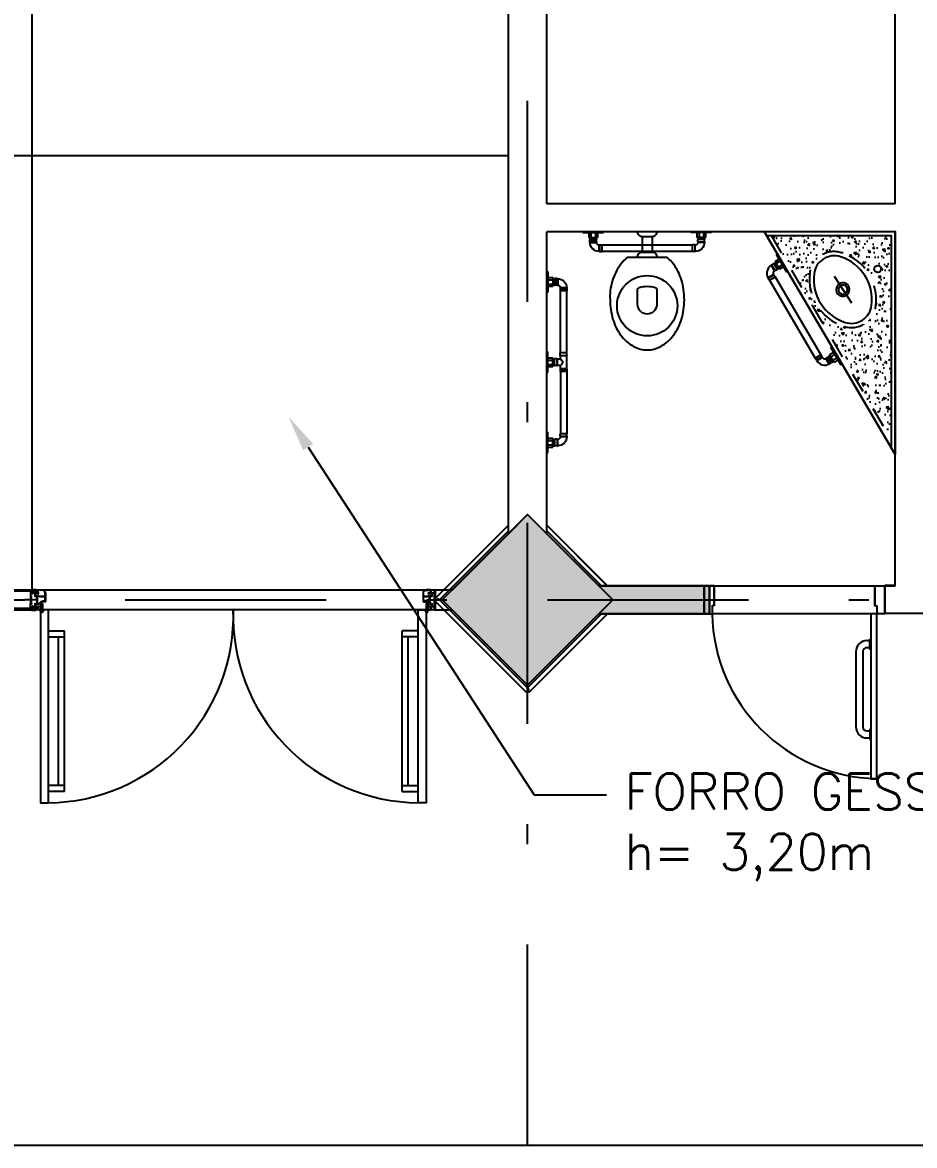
# Model space of a CAD drawing. Header units: millimetres. Extents: x 182 to 575, y -105 to 95.
# Drawn here: x 335.03 to 339.47, y 20.03 to 25.62 of the extents above; entities that cross this region are included whole.
import ezdxf
from ezdxf import colors
from ezdxf.entities.mleader import LeaderData, LeaderLine
from ezdxf.math import Vec2, Vec3

# ---------------------------------------------------------------- set-up
doc = ezdxf.new("R2010")
doc.units = ezdxf.units.MM
doc.header["$MEASUREMENT"] = 0
for name, pattern in [('DASHDOT', [1, 0.5, -0.25, 0, -0.25]), ('DASHED', [0.75, 0.5, -0.25]), ('XR_BL2_AND_MON-REV15$0$DASHDOT', [1, 0.5, -0.25, 0, -0.25])]:
    doc.linetypes.add(name, pattern=pattern)
for name, color, linetype in [('ALV_HT', 253, 'Continuous'), ('base', 253, 'Continuous'), ('COB_PROJ_EST', 1, 'Continuous'), ('construir', 10, 'Continuous'), ('CORRIMÃO', 41, 'Continuous'), ('EIXOS', 31, 'DASHDOT'), ('FORRO', 253, 'Continuous'), ('Mob', 252, 'Continuous'), ('PISO', 252, 'Continuous'), ('PVC', 2, 'Continuous'), ('SAN', 1, 'Continuous'), ('XR_BL2_AND_MON-REV15$0$EIXOS_PERFIL', 181, 'XR_BL2_AND_MON-REV15$0$DASHDOT'), ('XR_BL2_AND_MON-REV15$0$PERFIL_DIV', 41, 'Continuous')]:
    doc.layers.add(name, color=color, linetype=linetype)
doc.styles.get("Standard").update_dxf_attribs({"font": 'romans.shx'})

# ---------------------------------------------------------------- blocks, each defined once
blk = doc.blocks.new('XR_BL2_AND_MON-REV15$0$P50X50')
at = {"layer": 'base'}
blk.add_hatch(color=256, dxfattribs=at).paths.add_polyline_path([(0, -0.4243), (0.4243, 0), (0, 0.4243), (-0.4243, 0)])
at = {"layer": 'base', "linetype": 'ByBlock'}
blk.add_lwpolyline([(0, -0.4243), (0.4243, 0), (0, 0.4243), (-0.4243, 0)], close=True, dxfattribs=at)
blk = doc.blocks.new('XR_BL2_AND_MON-REV15$0$PILAR 60X60_45')
at = {"layer": 'base'}
blk.add_blockref('XR_BL2_AND_MON-REV15$0$P50X50', (0, 0), dxfattribs=at)
blk = doc.blocks.new('W_BARRA_VASO_3ART2')
at = {"layer": 'PVC', "color": 0}
for p, q in [((0, 0), (0, -0.006)), ((0.103, 0), (0.103, -0.006)), ((0.4, 0), (0.4, -0.006)), ((0.503, 0), (0.503, -0.006)), ((0.8, 0), (0.8, -0.006)), ((0.903, 0), (0.903, -0.006)), ((0, -0.006), (0.103, -0.006)), ((0.0296, -0.006), (0.0296, -0.03)), ((0.0296, -0.03), (0.0734, -0.03)), ((0.0349, -0.052), (0.0349, -0.04)), ((0.0349, -0.04), (0.068, -0.04)), ((0.068, -0.052), (0.0349, -0.052)), ((0.0349, -0.052), (0.0356, -0.0546)), ((0.0356, -0.03), (0.0356, -0.04)), ((0.0356, -0.0546), (0.0674, -0.0546)), ((0.0406, -0.006), (0.0406, -0.03)), ((0.0624, -0.006), (0.0624, -0.03)), ((0.0673, -0.03), (0.0673, -0.04)), ((0.068, -0.052), (0.0674, -0.0546)), ((0.068, -0.052), (0.068, -0.04)), ((0.0734, -0.006), (0.0734, -0.03)), ((0.503, -0.006), (0.4, -0.006)), ((0.4296, -0.006), (0.4296, -0.03)), ((0.4734, -0.03), (0.4296, -0.03)), ((0.4349, -0.051), (0.4349, -0.039)), ((0.4681, -0.039), (0.4349, -0.039)), ((0.4349, -0.051), (0.4356, -0.0535)), ((0.4349, -0.051), (0.4681, -0.051)), ((0.4356, -0.03), (0.4356, -0.039)), ((0.4674, -0.0535), (0.4356, -0.0535)), ((0.4356, -0.0681), (0.4356, -0.0535)), ((0.4406, -0.006), (0.4406, -0.03)), ((0.4624, -0.006), (0.4624, -0.03)), ((0.4674, -0.03), (0.4674, -0.039)), ((0.4681, -0.051), (0.4674, -0.0535)), ((0.4674, -0.0681), (0.4674, -0.0535)), ((0.4681, -0.051), (0.4681, -0.039)), ((0.4734, -0.006), (0.4734, -0.03)), ((0.903, -0.006), (0.8, -0.006)), ((0.8296, -0.006), (0.8296, -0.03)), ((0.8734, -0.03), (0.8296, -0.03)), ((0.8681, -0.04), (0.835, -0.04)), ((0.835, -0.052), (0.835, -0.04)), ((0.835, -0.052), (0.8681, -0.052)), ((0.835, -0.052), (0.8356, -0.0546)), ((0.8356, -0.03), (0.8356, -0.04)), ((0.8674, -0.0546), (0.8356, -0.0546)), ((0.8406, -0.006), (0.8406, -0.03)), ((0.8624, -0.006), (0.8624, -0.03)), ((0.8674, -0.03), (0.8674, -0.04)), ((0.8681, -0.052), (0.8674, -0.0546)), ((0.8681, -0.052), (0.8681, -0.04)), ((0.8734, -0.006), (0.8734, -0.03)), ((0.0835, -0.0675), (0.0809, -0.0681)), ((0.0809, -0.0999), (0.0809, -0.0681)), ((0.0835, -0.1006), (0.0809, -0.0999)), ((0.0835, -0.0675), (0.0835, -0.1006)), ((0.0835, -0.0675), (0.0955, -0.0675)), ((0.0835, -0.1006), (0.0955, -0.1006)), ((0.0955, -0.1006), (0.0955, -0.0675)), ((0.405, -0.0681), (0.0955, -0.0681)), ((0.405, -0.0999), (0.0955, -0.0999)), ((0.405, -0.1006), (0.405, -0.0674)), ((0.417, -0.0674), (0.405, -0.0674)), ((0.417, -0.1006), (0.405, -0.1006)), ((0.417, -0.0674), (0.417, -0.1006)), ((0.417, -0.0674), (0.4195, -0.0681)), ((0.4171, -0.1005), (0.4195, -0.0999)), ((0.4195, -0.0999), (0.4195, -0.0681)), ((0.4356, -0.0681), (0.4195, -0.0681)), ((0.4835, -0.0999), (0.4195, -0.0999)), ((0.4835, -0.0681), (0.4674, -0.0681)), ((0.486, -0.0674), (0.4835, -0.0681)), ((0.4835, -0.0999), (0.4835, -0.0681)), ((0.486, -0.1006), (0.4835, -0.0999)), ((0.486, -0.0674), (0.486, -0.1006)), ((0.486, -0.0674), (0.498, -0.0674)), ((0.486, -0.1006), (0.498, -0.1006)), ((0.498, -0.1006), (0.498, -0.0674)), ((0.498, -0.0681), (0.8075, -0.0681)), ((0.498, -0.0999), (0.8075, -0.0999)), ((0.8075, -0.1006), (0.8075, -0.0675)), ((0.8195, -0.0675), (0.8075, -0.0675)), ((0.8195, -0.1006), (0.8075, -0.1006)), ((0.8195, -0.0675), (0.8195, -0.1006)), ((0.8195, -0.0675), (0.8221, -0.0681)), ((0.8195, -0.1006), (0.8221, -0.0999)), ((0.8221, -0.0999), (0.8221, -0.0681))]:
    blk.add_line(p, q, dxfattribs=at)
for centre, radius, start, end in [((0.0809, -0.0546), 0.0453, 179.998, 270.002), ((0.0809, -0.0546), 0.0136, 179.5263, 270), ((0.8221, -0.0546), 0.0136, 270, 0.4737), ((0.8221, -0.0546), 0.0453, 269.998, 0.002), ((0.4515, -0.0615), 0.0172, 202.6199, 337.3801)]:
    blk.add_arc(centre, radius, start, end, dxfattribs=at)
blk = doc.blocks.new('BAC-PL2')
for p, q in [((0, 0), (0.005, 0)), ((0.025, 0.025), (0.105, 0.025)), ((0.025, -0.025), (0.105, -0.025))]:
    blk.add_line(p, q)
for points in [[(0.13, 0.0998), (0.13, -0.0998, 0.056984), (0.1632, -0.1308, 0.085116), (0.2494, -0.1743, 0.090221), (0.34, -0.185, 0.074494), (0.4387, -0.1702, 0.085116), (0.5168, -0.1308, 0.106255), (0.5723, -0.0677, 0.128271), (0.59, 0, 0.128271), (0.5723, 0.0677, 0.106255), (0.5168, 0.1308, 0.085116), (0.4387, 0.1702, 0.074494), (0.34, 0.185, 0.074494), (0.2413, 0.1702, 0.085116), (0.1632, 0.1308, 0.056984)], [(0.2955, 0.05, 0.326276), (0.2812, 0.0396, 0.155871), (0.2812, -0.0396, 0.326276), (0.2955, -0.05), (0.36, -0.05, 1), (0.36, 0.05)]]:
    blk.add_lwpolyline(points, format="xyb", close=True)
for points in [[(0, -0.05, 0.414214), (0.025, -0.025), (0.025, 0.025, 0.414483), (0, 0.05)], [(0.13, 0.05, 0.414483), (0.105, 0.025), (0.105, -0.025, 0.414214), (0.13, -0.05)]]:
    blk.add_lwpolyline(points, format="xyb")
blk.add_circle((0.37, 0), 0.15)
blk = doc.blocks.new('DEF')
at = {"layer": 'PVC', "color": 0}
for p, q in [((0, 0.6406), (0.006, 0.6406)), ((0.006, 0.6406), (0.006, 0.5376)), ((0.006, 0.611), (0.03, 0.611)), ((0.006, 0.6001), (0.03, 0.6001)), ((0.006, 0.5782), (0.03, 0.5782)), ((0.006, 0.5672), (0.03, 0.5672)), ((0.03, 0.611), (0.03, 0.5672)), ((0.03, 0.605), (0.04, 0.605)), ((0.03, 0.5732), (0.04, 0.5732)), ((0.04, 0.6057), (0.04, 0.5726)), ((0.052, 0.6057), (0.04, 0.6057)), ((0.052, 0.5726), (0.04, 0.5726)), ((0.052, 0.5726), (0.052, 0.6057)), ((0.052, 0.6057), (0.0546, 0.605)), ((0.052, 0.5726), (0.0546, 0.5733)), ((0.0546, 0.605), (0.0546, 0.5733)), ((0.0675, 0.5571), (0.0681, 0.5597)), ((0.0999, 0.5597), (0.0681, 0.5597)), ((0.1006, 0.5571), (0.0999, 0.5597)), ((0, 0.5376), (0.006, 0.5376)), ((0.0675, 0.5571), (0.1006, 0.5571)), ((0.0675, 0.5571), (0.0675, 0.5451)), ((0.1006, 0.5451), (0.0675, 0.5451)), ((0.0681, 0.0955), (0.0681, 0.5451)), ((0.0999, 0.0955), (0.0999, 0.5451)), ((0.1006, 0.5571), (0.1006, 0.5451)), ((0, 0.103), (0.006, 0.103)), ((0.006, 0), (0.006, 0.103)), ((0.006, 0.0734), (0.03, 0.0734)), ((0.006, 0.0624), (0.03, 0.0624)), ((0.03, 0.0296), (0.03, 0.0734)), ((0.03, 0.0673), (0.04, 0.0673)), ((0.052, 0.068), (0.04, 0.068)), ((0.04, 0.0349), (0.04, 0.068)), ((0.052, 0.068), (0.052, 0.0349)), ((0.052, 0.068), (0.0546, 0.0674)), ((0.0546, 0.0356), (0.0546, 0.0674)), ((0.1006, 0.0955), (0.0675, 0.0955)), ((0.0675, 0.0835), (0.0675, 0.0955)), ((0.0675, 0.0835), (0.1006, 0.0835)), ((0.0675, 0.0835), (0.0681, 0.0809)), ((0.0999, 0.0809), (0.0681, 0.0809)), ((0.1006, 0.0835), (0.0999, 0.0809)), ((0.1006, 0.0835), (0.1006, 0.0955)), ((0, 0), (0.006, 0)), ((0.006, 0.0406), (0.03, 0.0406)), ((0.006, 0.0296), (0.03, 0.0296)), ((0.03, 0.0356), (0.04, 0.0356)), ((0.052, 0.0349), (0.04, 0.0349)), ((0.052, 0.0349), (0.0546, 0.0356))]:
    blk.add_line(p, q, dxfattribs=at)
for centre, radius, start, end in [((0.0546, 0.5597), 0.0136, 0, 90.4737), ((0.0546, 0.5597), 0.0453, 359.998, 90.002), ((0.0546, 0.0809), 0.0136, 269.5263, 0), ((0.0546, 0.0809), 0.0453, 269.998, 0.002)]:
    blk.add_arc(centre, radius, start, end, dxfattribs=at)
blk = doc.blocks.new('XR_BL2_AND_MON-REV15$0$DI_LEIT12V3')
at = {"layer": 'XR_BL2_AND_MON-REV15$0$EIXOS_PERFIL'}
blk.add_line((-6.3, 0), (58.6, 0), dxfattribs=at)
at = {"layer": 'XR_BL2_AND_MON-REV15$0$PERFIL_DIV'}
for p, q in [((0, 35), (0, 44.5)), ((0, 35), (1.5, 35)), ((1.5, 38), (1.5, 44.5)), ((8.5, 38), (1.5, 38)), ((1.5, 36.5), (8.5, 36.5)), ((1.5, 35), (1.5, 36.5)), ((24, 51), (5.8, 51)), ((8.5, 49.5), (8.5, 40)), ((8.5, 40), (8.5, 40)), ((8.5, 40), (8.5, 38)), ((8.5, 36.5), (8.5, 35)), ((8.5, 35), (15, 35)), ((24.8, 42.2), (10, 42.2)), ((10, 36.5), (10, 41)), ((10, 41), (16.4, 41)), ((15, 36.5), (10, 36.5)), ((15, 35), (15, 36.5)), ((23, 41), (24.8, 41)), ((25, 49.5), (25, 50)), ((0, -35), (0, -44.5)), ((0, -35), (1.5, -35)), ((1.5, -35), (1.5, -36.5)), ((1.5, -36.5), (8.5, -36.5)), ((1.5, -38), (1.5, -44.5)), ((8.5, -38), (1.5, -38)), ((24, -51), (5.8, -51)), ((8.5, -35), (15, -35)), ((8.5, -36.5), (8.5, -35)), ((8.5, -40), (8.5, -38)), ((8.5, -40), (8.5, -40)), ((8.5, -49.5), (8.5, -40)), ((10, -36.5), (10, -41)), ((15, -36.5), (10, -36.5)), ((10, -41), (16.4, -41)), ((24.8, -42.2), (10, -42.2)), ((15, -35), (15, -36.5)), ((23, -41), (24.8, -41)), ((25, -49.5), (25, -50))]:
    blk.add_line(p, q, dxfattribs=at)
at = {"layer": 'XR_BL2_AND_MON-REV15$0$PERFIL_DIV', "linetype": 'Continuous'}
for p, q in [((5.9, 49.5), (8.5, 49.5)), ((10, 42.2), (10, 49.5)), ((10, 49.5), (25, 49.5)), ((25, 1.5), (25, 0)), ((25, 1.5), (26, 1.5)), ((25, 0), (27.5, 0)), ((25, 0), (27.5, 0)), ((25, 0), (27.5, 0)), ((25, -1.5), (25, 0)), ((25, 0), (27.5, 0)), ((25.4, 18.4), (25.4, 19.7)), ((25.4, 14), (25.4, 15.4)), ((26, 1.5), (26, 8.8)), ((26.6, 11.2), (27.6, 12.7)), ((26.8, 36.5), (26.8, 35)), ((26.8, 36.5), (29.4, 36.5)), ((26.8, 35), (29.3, 35)), ((26.9, 19), (26.9, 18.7)), ((26.9, 15.1), (26.9, 14.8)), ((27.5, 8.9), (27.5, 0)), ((27.5, -8.9), (27.5, 0)), ((27.7, 19), (27.7, 18.7)), ((27.7, 15.1), (27.7, 14.8)), ((28.2, 11.4), (29.8, 14.1)), ((29.1, 17.3), (29.4, 17.3)), ((29.1, 16.5), (29.4, 16.5)), ((29.4, 36.5), (29.3, 36.8)), ((29.3, 35), (29.3, 20.3)), ((30.5, 37), (30.5, 16.7)), ((5.9, -49.5), (8.5, -49.5)), ((10, -42.2), (10, -49.5)), ((10, -49.5), (25, -49.5)), ((25, -1.5), (26, -1.5)), ((25.4, -14), (25.4, -15.4)), ((25.4, -18.4), (25.4, -19.7)), ((26, -1.5), (26, -8.8)), ((26.6, -11.2), (27.6, -12.7)), ((26.8, -35), (29.3, -35)), ((26.8, -36.5), (26.8, -35)), ((26.8, -36.5), (29.4, -36.5)), ((26.9, -15.1), (26.9, -14.8)), ((26.9, -19), (26.9, -18.7)), ((27.7, -15.1), (27.7, -14.8)), ((27.7, -19), (27.7, -18.7)), ((28.2, -11.4), (29.8, -14.1)), ((29.1, -16.5), (29.4, -16.5)), ((29.1, -17.3), (29.4, -17.3)), ((29.3, -35), (29.3, -20.3)), ((29.4, -36.5), (29.3, -36.8)), ((30.5, -37), (30.5, -16.7))]:
    blk.add_line(p, q, dxfattribs=at)
at = {"layer": 'XR_BL2_AND_MON-REV15$0$PERFIL_DIV'}
for centre, radius, start, end in [((6, 44.9), 6.07, 90.5943, 185.4313), ((6, 44.9), 4.57, 90.5943, 185.4313), ((24, 50), 1, 0, 90), ((6, -44.9), 6.07, 174.5687, 269.4057), ((6, -44.9), 4.57, 174.5687, 269.4057), ((24, -50), 1, 270, 0)]:
    blk.add_arc(centre, radius, start, end, dxfattribs=at)
at = {"layer": 'XR_BL2_AND_MON-REV15$0$PERFIL_DIV', "linetype": 'Continuous'}
for centre, radius, start, end in [((19.7, 47.4), 7.23, 242.7929, 297.2071), ((24, 35.6), 6.6, 11.8368, 83.416), ((24.3, 36), 5.05, 9.9202, 84.746), ((25.7, 19.7), 0.3, 118.0213, 180), ((25.7, 18.4), 0.3, 180, 315.2481), ((25.7, 15.4), 0.3, 44.7519, 180), ((25.7, 14), 0.3, 180, 241.9787), ((27.3, 16.9), 3.55, 62.9643, 118.0213), ((27.3, 16.9), 3.55, 241.9787, 269.2788), ((27.3, 16.9), 1.85, 102.4869, 135.2481), ((27.3, 16.9), 1.85, 224.7519, 257.5131), ((30.6, 8.8), 4.68, 148.731, 180), ((27.3, 16.9), 2.15, 79.2778, 100.7222), ((27.3, 16.9), 2.15, 259.2778, 280.7222), ((27.2, 12.9), 0.4, 328.731, 89.2788), ((32.5, 8.9), 5, 148.731, 180), ((27.3, 16.9), 1.85, 12.4869, 77.5131), ((27.3, 16.9), 1.85, 282.4869, 347.5131), ((29, 20.3), 0.3, 242.9643, 0), ((27.3, 16.9), 2.15, 349.2778, 10.7222), ((25.5, 16.7), 5, 328.731, 0), ((19.7, -47.4), 7.23, 62.7929, 117.2071), ((24.3, -36), 5.05, 275.254, 350.0798), ((24, -35.6), 6.6, 276.584, 348.1632), ((25.7, -14), 0.3, 118.0213, 180), ((25.7, -15.4), 0.3, 180, 315.2481), ((25.7, -18.4), 0.3, 44.7519, 180), ((25.7, -19.7), 0.3, 180, 241.9787), ((27.3, -16.9), 3.55, 90.7212, 118.0213), ((27.3, -16.9), 3.55, 241.9787, 297.0357), ((27.3, -16.9), 1.85, 102.4869, 135.2481), ((27.3, -16.9), 1.85, 224.7519, 257.5131), ((30.6, -8.8), 4.68, 180, 211.269), ((27.3, -16.9), 2.15, 79.2778, 100.7222), ((27.3, -16.9), 2.15, 259.2778, 280.7222), ((27.2, -12.9), 0.4, 270.7212, 31.269), ((32.5, -8.9), 5, 180, 211.269), ((27.3, -16.9), 1.85, 12.4869, 77.5131), ((27.3, -16.9), 1.85, 282.4869, 347.5131), ((29, -20.3), 0.3, 0, 117.0357), ((27.3, -16.9), 2.15, 349.2778, 10.7222), ((25.5, -16.7), 5, 0, 31.269)]:
    blk.add_arc(centre, radius, start, end, dxfattribs=at)
blk = doc.blocks.new('XR_BL2_AND_MON-REV15$0$P2000501')
for points in [[(0.2315, -0.362, 0.149389), (0.24, -0.3341), (0.24, -0.1416, 0.03724), (0.2389, -0.1267), (0.2207, -0.0055, 0.342214), (0.1543, 0.058, 0.051556), (-0.1543, 0.058, 0.342214), (-0.2207, -0.0055), (-0.2389, -0.1267, 0.03724), (-0.24, -0.1416), (-0.24, -0.3341, 0.149389), (-0.2315, -0.362)], [(0.24, -0.397, -0.36261), (0.1784, -0.4708, -0.08991), (-0.1784, -0.4708, -0.36261), (-0.24, -0.397)], [(0.24, -0.453, -0.36261), (0.1784, -0.5268, -0.08991), (-0.1784, -0.5268, -0.36261), (-0.24, -0.453)]]:
    blk.add_lwpolyline(points, format="xyb")
for points in [[(-0.2541, -0.1536, -0.164851), (-0.25, -0.1658), (-0.25, -0.3099, -0.164851), (-0.2541, -0.322, 0.162089), (-0.2725, -0.3753, -1), (-0.2975, -0.3753, 0.162089), (-0.3159, -0.322, -0.164851), (-0.32, -0.3099), (-0.32, -0.1658, -0.164851), (-0.3159, -0.1536, 0.162089), (-0.2975, -0.1003, -1), (-0.2725, -0.1003, 0.162089)], [(0.25, -0.1658), (0.25, -0.3099, 0.164851), (0.2541, -0.322, -0.162089), (0.2725, -0.3753, 1), (0.2975, -0.3753, -0.162089), (0.3159, -0.322, 0.164851), (0.32, -0.3099), (0.32, -0.1658, 0.164851), (0.3159, -0.1536, -0.162089), (0.2975, -0.1003, 1), (0.2725, -0.1003, -0.162089), (0.2541, -0.1536, 0.164851)], [(-0.1784, -0.3681, 0.08991), (0.1784, -0.3681, 0.086278), (0.2025, -0.3592, -0.57735), (0.24, -0.3809), (0.24, -0.468, -0.36261), (0.1784, -0.5418, -0.08991), (-0.1784, -0.5418, -0.36261), (-0.24, -0.468), (-0.24, -0.3809, -0.57735), (-0.2025, -0.3592, 0.086278)]]:
    blk.add_lwpolyline(points, format="xyb", close=True)

msp = doc.modelspace()

# ---------------------------------------------------------------- hatches: boundary and pattern name
at = {"layer": 'base'}
for points in [[(337.8951, 22.8166), (337.9651, 22.7466), (337.8951, 22.6766), (338.4189, 22.6766), (338.4189, 22.8166)], [(338.4462, 22.8166), (338.4462, 22.6766), (337.8951, 22.6766), (337.9651, 22.7466), (337.8951, 22.8166)]]:
    msp.add_hatch(color=256, dxfattribs=at).paths.add_polyline_path(points)
at = {"layer": 'CORRIMÃO', "linetype": 'ByBlock'}
h = msp.add_hatch(dxfattribs=at)
h.set_pattern_fill('AR-CONC', color=0, scale=0.0125, angle=90, style=0)
h.set_pattern_definition([(140, (373.54582, 10.513), (0.00784402, 0.08965752), [0.009375, -0.103125]), (85, (373.54582, 10.513), (-0.09402402, -0.01734392), [0.0075, -0.0825]), (190.4514, (373.54647, 10.52047), (-0.08617994, 0.07231367), [0.00796752, -0.08764276]), (136.1842, (373.52082, 10.513), (0.02068988, 0.13340513), [0.0140625, -0.1546875]), (186.6356, (373.52254, 10.52412), (-0.12176473, 0.11683284), [0.0119513, -0.13146412]), (81.1842, (373.52082, 10.513), (-0.1217648, 0.11683274), [0.01125, -0.12375]), (111, (373.52707, 10.5255), (0.05032736, 0.07461338), [0.009375, -0.103125]), (56, (373.52707, 10.5255), (-0.09064376, 0.03041442), [0.0075, -0.0825]), (161.4514, (373.53126, 10.53172), (-0.04031631, 0.10502783), [0.00796752, -0.08764276]), (127.5, (373.54582, 10.513), (-0.041611732, 0.001519982), [0, -0.0815, 0, -0.08375, 0, -0.0828125]), (97.5, (373.54582, 10.513), (-0.049301464, 0.03288369), [0, -0.04775, 0, -0.079625, 0, -0.0315625]), (57.5, (373.54582, 10.485126), (0.00281936, 0.066727805), [0, -0.03125, 0, -0.0975, 0, -0.129375]), (47.5, (373.54582, 10.472626), (-0.01251312, 0.07289827), [0, -0.040625, 0, -0.06475, 0, -0.091875])])
h.paths.add_polyline_path([(338.7523, 24.5609), (339.0612, 24.0345, -0.069439), (339.1662, 23.8557), (339.3489, 23.5444), (339.3489, 24.5609)])
h.paths.add_polyline_path([(339.2735, 24.2101, 0.359179), (339.1046, 24.4744, 0.472393), (338.9447, 24.3722, 0.358975), (339.1137, 24.108, 0.471699)], flags=16)
h.paths.add_polyline_path([(339.2525, 24.2126, 0.000015), (339.2525, 24.2126, -0.471257), (339.1203, 24.1281, -0.359176), (338.9657, 24.3696, 0.358974), (339.1202, 24.1281, 0.471701)], flags=0)
h.paths.add_polyline_path([(339.1427, 24.2927, -1.732057), (339.091, 24.3195, -0.577348)], flags=0)
h.paths.add_polyline_path([(339.1282, 24.3034, -1), (339.09, 24.279, -1)], flags=0)
h.paths.add_polyline_path([(339.2828, 24.4107, -1), (339.2828, 24.3757, -1)], flags=16)

# ---------------------------------------------------------------- linework, layer by layer
at = {"layer": 'ALV_HT', "color": 0, "ltscale": 0.5}
msp.add_line((338.7174, 24.5809, 195.166), (339.3689, 23.4709, 195.166), dxfattribs=at)
at = {"layer": 'base'}
for p, q in [((337.4458, 23.0759, 195.166), (337.4458, 27.3566, 195.166)), ((337.4458, 23.0759, 195.166), (337.4458, 27.3566, 195.166)), ((337.6358, 24.7184, 195.166), (337.6358, 27.2166, 195.166)), ((337.6358, 24.7184, 195.166), (337.6358, 27.2166, 195.166)), ((339.3689, 24.7209, 195.166), (339.3689, 27.2191, 195.166)), ((339.3689, 24.7184, 195.166), (339.3689, 27.2166, 195.166)), ((339.3689, 24.7184, 195.166), (339.3689, 27.2166, 195.166)), ((337.4458, 24.959, 195.166), (337.4458, 25.109, 195.166)), ((339.3689, 24.7184, 195.166), (337.6358, 24.7184, 195.166)), ((339.3689, 24.7184, 195.166), (337.6358, 24.7184, 195.166)), ((337.6358, 23.0759, 195.166), (337.6358, 24.5784, 195.166)), ((339.3689, 24.5784, 195.166), (337.6358, 24.5784, 195.166)), ((337.6358, 23.0759, 195.166), (337.6358, 24.5784, 195.166)), ((339.3689, 24.5784, 195.166), (337.6358, 24.5784, 195.166)), ((339.3689, 22.8191, 195.166), (339.3689, 24.5809, 195.166)), ((339.3689, 22.8166, 195.166), (339.3689, 24.5784, 195.166)), ((339.3689, 22.8166, 195.166), (339.3689, 24.5784, 195.166)), ((337.5408, 23.1709, 195.166), (337.4408, 23.0709, 195.166)), ((337.6408, 23.0709, 195.166), (337.5408, 23.1709, 195.166)), ((337.4458, 23.09, -19.9735), (337.1024, 22.7466, -19.9735)), ((337.9092, 22.8166, -19.9735), (337.6358, 23.09, -19.9735)), ((337.6408, 23.085), (337.9042, 22.8216)), ((337.8951, 22.8166, 195.166), (337.9651, 22.7466, 195.166)), ((338.4189, 22.8166, 195.166), (337.8951, 22.8166, 195.166)), ((338.4462, 22.8166, 195.166), (337.8951, 22.8166, 195.166)), ((338.4189, 22.6766, 195.166), (338.4189, 22.8166, 195.166)), ((338.4462, 22.6766, 195.166), (338.4462, 22.8166, 195.166)), ((338.4689, 22.8166), (338.4689, 22.7166)), ((339.2689, 22.8166), (339.2689, 22.7166)), ((339.3189, 22.6791, 195.166), (339.3189, 22.8191, 195.166)), ((339.3189, 22.8191, 195.166), (339.3689, 22.8191, 195.166)), ((339.3189, 22.6766, 195.166), (339.3189, 22.8166, 195.166)), ((339.3189, 22.8166, 195.166), (339.3689, 22.8166, 195.166)), ((339.3189, 22.6766, 195.166), (339.3189, 22.8166, 195.166)), ((339.3189, 22.8166, 195.166), (339.3689, 22.8166, 195.166)), ((339.3189, 22.6766, 195.166), (339.3189, 22.8166, 195.166)), ((337.0953, 22.7537, -19.9735), (337.5479, 22.3011, -19.9735)), ((337.0812, 22.7395, -19.9735), (337.5337, 22.287, -19.9735)), ((337.9651, 22.7466, 195.166), (337.8951, 22.6766, 195.166)), ((337.5408, 22.3082, -19.9735), (337.9092, 22.6766, -19.9735)), ((337.5479, 22.287, -19.9735), (337.9375, 22.6766, -19.9735)), ((337.8951, 22.6766, 195.166), (338.4189, 22.6766, 195.166)), ((337.8951, 22.6766, 195.166), (338.4462, 22.6766, 195.166)), ((340.995, 22.6791, 195.166), (339.3189, 22.6791, 195.166)), ((339.2289, 22.5441), (339.2439, 22.5441)), ((339.1739, 22.4891), (339.1739, 22.1141)), ((339.2089, 22.4891), (339.2089, 22.1141)), ((339.2289, 22.5091), (339.2439, 22.5091)), ((337.5408, 22.2941, -19.9735), (337.5337, 22.287, -19.9735)), ((337.5408, 22.2941, -19.9735), (337.5479, 22.3011, -19.9735)), ((337.5408, 22.2941, -19.9735), (337.5479, 22.287, -19.9735)), ((339.2289, 22.0941), (339.2439, 22.0941)), ((339.2289, 22.0591), (339.2439, 22.0591))]:
    msp.add_line(p, q, dxfattribs=at)
at = {"layer": 'base', "linetype": 'DASHED', "ltscale": 0.05}
msp.add_line((338.7523, 24.5609, 195.166), (339.3489, 23.5444, 195.166), dxfattribs=at)
at = {"layer": 'base'}
for points in [[(348.455, 20.0304), (301.9392, 20.0304), (301.9392, 36.8133), (348.455, 36.8133)], [(339.2789, 22.6766), (339.2489, 22.6766), (339.2489, 21.8566), (339.2789, 21.8566)], [(339.2439, 22.5516), (339.2489, 22.5516), (339.2489, 22.5016), (339.2439, 22.5016)], [(339.2439, 22.0516), (339.2489, 22.0516), (339.2489, 22.1016), (339.2439, 22.1016)]]:
    msp.add_lwpolyline(points, close=True, dxfattribs=at)
for points, elevation in [([(338.7174, 24.5809), (339.3689, 24.5809), (339.3689, 23.4709), (338.7174, 24.5809)], 195.166), ([(337.6408, 23.0709), (337.5408, 23.1709), (337.4408, 23.0709)], 195.166), ([(337.4458, 23.1183), (337.0812, 22.7537)], -19.9735), ([(337.9375, 22.8166), (337.6358, 23.1183)], -19.9735), ([(337.8951, 22.6766), (337.9651, 22.7466), (337.8951, 22.8166)], 195.166), ([(338.4666, 22.8166), (339.2962, 22.8166)], 195.166), ([(339.2962, 22.6766), (338.4862, 22.6766)], 195.166)]:
    msp.add_lwpolyline(points, dxfattribs=dict(at, elevation=elevation))
for points, elevation in [([(338.7291, 24.5609), (339.3489, 24.5609), (339.3489, 23.5049)], 195.166), ([(337.8951, 22.8166), (337.9651, 22.7466), (337.8951, 22.6766), (338.4189, 22.6766), (338.4189, 22.8166)], 195.166), ([(338.4462, 22.8166), (338.4462, 22.6766), (337.8951, 22.6766), (337.9651, 22.7466), (337.8951, 22.8166)], 195.166), ([(333.4307, 22.7899), (333.4307, 22.7959), (335.0875, 22.7959), (335.0875, 22.7899)], -2360.3554), ([(333.4307, 22.7029), (333.4307, 22.6969), (335.0875, 22.6969), (335.0875, 22.7029)], -2360.3554)]:
    msp.add_lwpolyline(points, close=True, dxfattribs=dict(at, elevation=elevation))
at = {"layer": 'base', "linetype": 'DASHED', "ltscale": 0.05, "elevation": -736.1673}
for points in [[(339.1046, 24.4744, 0.472393), (338.9447, 24.3722)], [(339.2735, 24.2101, 0.359179), (339.1046, 24.4744)], [(338.9447, 24.3722, 0.358975), (339.1137, 24.108)], [(339.1137, 24.108, 0.471699), (339.2735, 24.2101)]]:
    msp.add_lwpolyline(points, format="xyb", dxfattribs=at)
at = {"layer": 'base', "elevation": -736.1673}
for points in [[(339.0981, 24.4543, 0.472527), (338.9657, 24.3696)], [(339.2525, 24.2126, 0.359169), (339.0981, 24.4543)], [(338.9657, 24.3696, 0.358974), (339.1202, 24.1281)], [(339.1282, 24.3034, 1), (339.09, 24.279)], [(339.09, 24.279, 1), (339.1282, 24.3034)], [(339.1202, 24.1281, 0.471701), (339.2525, 24.2126)]]:
    msp.add_lwpolyline(points, format="xyb", dxfattribs=at)
msp.add_lwpolyline([(339.091, 24.3195, 1.732057), (339.1427, 24.2927, 0.577348)], format="xyb", close=True, dxfattribs=at)
at = {"layer": 'base'}
for points in [[(337.6408, 23.1133), (337.9325, 22.8216)], [(338.4689, 22.7166), (338.4689, 22.8166), (338.4189, 22.8166), (338.4189, 22.6766), (338.4589, 22.6766)], [(338.4393, 22.8166), (339.2689, 22.8166)], [(339.2689, 22.7166), (339.2689, 22.8166), (339.3189, 22.8166), (339.3189, 22.6766), (339.2789, 22.6766)], [(337.0766, 22.7966), (337.1666, 22.7966)], [(337.0808, 22.7966), (337.1666, 22.7966)], [(338.4689, 22.7166), (338.4589, 22.7166), (338.4589, 22.6766)], [(339.2689, 22.7166), (339.2789, 22.7166), (339.2789, 22.6766)], [(337.0766, 22.6966), (337.1666, 22.6966)], [(337.0808, 22.6966), (337.1666, 22.6966)], [(339.2689, 22.6766), (338.4589, 22.6766)]]:
    msp.add_lwpolyline(points, dxfattribs=at)
for centre, radius, start, end in [((339.2948, 22.6926), 0.8361, 181.0931, 268.9069), ((339.2289, 22.4891), 0.055, 90, 180), ((339.2289, 22.4891), 0.02, 90, 180), ((339.2289, 22.1141), 0.055, 180, 270), ((339.2289, 22.1141), 0.02, 180, 270)]:
    msp.add_arc(centre, radius, start, end, dxfattribs=at)
at = {"layer": 'COB_PROJ_EST', "linetype": 'ByBlock'}
for p, q in [((335.0766, 22.7966), (337.0766, 22.7966)), ((337.0766, 22.6966), (335.0766, 22.6966))]:
    msp.add_line(p, q, dxfattribs=at)
at = {"layer": 'COB_PROJ_EST'}
for p, q in [((337.0953, 22.7537, -19.9735), (337.0812, 22.7395, -19.9735)), ((337.0883, 22.7466, -19.9735), (337.0812, 22.7537, -19.9735)), ((335.1566, 22.5933, 195.166), (335.2366, 22.5933, 195.166)), ((335.2366, 21.7933, 195.166), (335.2366, 22.5933, 195.166)), ((336.9166, 21.7933, 195.166), (336.9166, 22.5933, 195.166)), ((336.9966, 22.5933, 195.166), (336.9166, 22.5933, 195.166)), ((335.1566, 22.5633, 195.166), (335.2366, 22.5633, 195.166)), ((335.2066, 21.8233, 195.166), (335.2066, 22.5633, 195.166)), ((336.9966, 22.5633, 195.166), (336.9166, 22.5633, 195.166)), ((336.9466, 21.8233, 195.166), (336.9466, 22.5633, 195.166)), ((335.2366, 21.8233, 195.166), (335.1566, 21.8233, 195.166)), ((336.9166, 21.8233, 195.166), (336.9966, 21.8233, 195.166)), ((335.2366, 21.7933, 195.166), (335.1566, 21.7933, 195.166)), ((336.9166, 21.7933, 195.166), (336.9966, 21.7933, 195.166))]:
    msp.add_line(p, q, dxfattribs=at)
at = {"layer": 'COB_PROJ_EST', "linetype": 'Continuous', "elevation": 195.166}
for points in [[(335.105, 22.7289), (335.106, 22.7289, -0.414214), (335.1065, 22.7284), (335.1065, 22.7247), (335.1, 22.7247), (335.1, 22.7274), (335.0923, 22.7274), (335.0923, 22.7129), (335.105, 22.7129), (335.105, 22.7164), (335.1055, 22.7164, -0.414214), (335.1065, 22.7154), (335.1065, 22.7114), (335.0765, 22.7114), (335.0765, 22.7154, -0.414214), (335.0775, 22.7164), (335.078, 22.7164), (335.078, 22.7129), (335.0908, 22.7129), (335.0908, 22.7289), (335.1, 22.7289), (335.1, 22.7639), (335.0908, 22.7639), (335.0909, 22.7799), (335.0781, 22.7799), (335.0781, 22.7764), (335.0776, 22.7764, -0.414214), (335.0766, 22.7774), (335.0766, 22.7814), (335.1066, 22.7814), (335.1066, 22.7774, -0.414214), (335.1056, 22.7764), (335.1051, 22.7764), (335.1051, 22.7799), (335.0924, 22.7799), (335.0923, 22.7654), (335.1, 22.7654), (335.1, 22.7682), (335.1065, 22.7682), (335.1065, 22.7644, -0.414214), (335.106, 22.7639), (335.105, 22.7639), (335.105, 22.7667), (335.1015, 22.7667), (335.1015, 22.7262), (335.105, 22.7262)], [(337.0496, 22.7641), (337.0486, 22.7641, -0.414214), (337.0481, 22.7646), (337.0481, 22.7684), (337.0546, 22.7684), (337.0546, 22.7656), (337.0623, 22.7656), (337.0623, 22.7801), (337.0496, 22.7801), (337.0496, 22.7766), (337.0491, 22.7766, -0.414214), (337.0481, 22.7776), (337.0481, 22.7816), (337.0781, 22.7816), (337.0781, 22.7776, -0.414214), (337.0771, 22.7766), (337.0766, 22.7766), (337.0766, 22.7801), (337.0638, 22.7801), (337.0638, 22.7641), (337.0546, 22.7641), (337.0546, 22.7291), (337.0638, 22.7291), (337.0638, 22.7131), (337.0766, 22.7131), (337.0766, 22.7166), (337.0771, 22.7166, -0.414214), (337.0781, 22.7156), (337.0781, 22.7116), (337.0481, 22.7116), (337.0481, 22.7156, -0.414214), (337.0491, 22.7166), (337.0496, 22.7166), (337.0496, 22.7131), (337.0623, 22.7131), (337.0623, 22.7276), (337.0546, 22.7276), (337.0546, 22.7249), (337.0481, 22.7249), (337.0481, 22.7286, -0.414214), (337.0486, 22.7291), (337.0496, 22.7291), (337.0496, 22.7264), (337.0531, 22.7264), (337.0531, 22.7669), (337.0496, 22.7669)]]:
    msp.add_lwpolyline(points, format="xyb", close=True, dxfattribs=at)
at = {"layer": 'COB_PROJ_EST', "linetype": 'Continuous', "elevation": 195.166, "flags": 128}
for points in [[(335.1223, 22.6984, -0.414214), (335.1203, 22.6964), (335.1075, 22.6964, -0.414214), (335.1025, 22.7014), (335.1025, 22.7114), (335.1063, 22.7114), (335.1063, 22.7102), (335.104, 22.7102), (335.104, 22.7014, 0.414214), (335.1075, 22.6979), (335.1203, 22.6979, 0.414214), (335.1208, 22.6984), (335.1208, 22.7044), (335.1171, 22.7044), (335.1171, 22.7297), (335.116, 22.7297, -0.75), (335.114, 22.7297), (335.113, 22.7297), (335.113, 22.7309), (335.1208, 22.7309), (335.1208, 22.7389), (335.1273, 22.7389), (335.126, 22.7409), (335.1366, 22.7409), (335.1353, 22.7389), (335.1403, 22.7389, 0.414214), (335.1408, 22.7394), (335.1408, 22.7627), (335.113, 22.7627), (335.113, 22.7639), (335.114, 22.7639, -0.75), (335.116, 22.7639), (335.1403, 22.7639, 2.414214), (335.1408, 22.7644), (335.1408, 22.7799, 0.414214), (335.1258, 22.7949), (335.1073, 22.7949, 0.426212), (335.104, 22.7914), (335.104, 22.7831, 0.414214), (335.1045, 22.7826), (335.1063, 22.7826), (335.1063, 22.7814), (335.1025, 22.7814), (335.1025, 22.7914, -0.422579), (335.1073, 22.7964), (335.1258, 22.7964, -0.414214), (335.1423, 22.7799), (335.1423, 22.7394, -0.414214), (335.1403, 22.7374), (335.1328, 22.7374), (335.1343, 22.7397), (335.1283, 22.7397), (335.1298, 22.7374), (335.1223, 22.7374), (335.1223, 22.7257), (335.1208, 22.7257), (335.1208, 22.7297), (335.1183, 22.7297), (335.1183, 22.7056), (335.1208, 22.7056), (335.1208, 22.7097), (335.1223, 22.7097), (335.1223, 22.6984)], [(337.0408, 22.6986, 0.414214), (337.0428, 22.6966), (337.0556, 22.6966, 0.414214), (337.0606, 22.7016), (337.0606, 22.7116), (337.0568, 22.7116), (337.0568, 22.7104), (337.0591, 22.7104), (337.0591, 22.7016, -0.414214), (337.0556, 22.6981), (337.0428, 22.6981, -0.414214), (337.0423, 22.6986), (337.0423, 22.7046), (337.046, 22.7046), (337.046, 22.7299), (337.0471, 22.7299, 0.75), (337.0491, 22.7299), (337.0501, 22.7299), (337.0501, 22.7311), (337.0423, 22.7311), (337.0423, 22.7391), (337.0358, 22.7391), (337.0371, 22.7411), (337.0264, 22.7411), (337.0277, 22.7391), (337.0228, 22.7391, -0.414214), (337.0223, 22.7396), (337.0222, 22.7629), (337.05, 22.7629), (337.05, 22.7641), (337.049, 22.7641, 0.75), (337.047, 22.7641), (337.0227, 22.7641, -2.414214), (337.0222, 22.7646), (337.0222, 22.7801, -0.414214), (337.0372, 22.7951), (337.0557, 22.7951, -0.426212), (337.059, 22.7916), (337.059, 22.7833, -0.414214), (337.0585, 22.7828), (337.0567, 22.7828), (337.0567, 22.7816), (337.0605, 22.7816), (337.0605, 22.7916, 0.422579), (337.0557, 22.7966), (337.0372, 22.7966, 0.414214), (337.0207, 22.7801), (337.0208, 22.7396, 0.414214), (337.0228, 22.7376), (337.0303, 22.7376), (337.0288, 22.7399), (337.0348, 22.7399), (337.0333, 22.7376), (337.0408, 22.7376), (337.0408, 22.7259), (337.0423, 22.7259), (337.0423, 22.7299), (337.0448, 22.7299), (337.0448, 22.7058), (337.0423, 22.7058), (337.0423, 22.7099), (337.0408, 22.7099), (337.0408, 22.6986)], [(335.1265, 22.6956, -4.632625), (335.1215, 22.6957, 0.294496), (335.1227, 22.6975), (335.1228, 22.7102), (335.1228, 22.7102), (335.1208, 22.7102), (335.1208, 22.7077, -1), (335.1188, 22.7078), (335.1189, 22.7123), (335.1194, 22.7127), (335.1194, 22.7172), (335.1199, 22.7177), (335.1194, 22.7182), (335.1195, 22.7227), (335.119, 22.7233), (335.119, 22.7278, -1), (335.121, 22.7277), (335.121, 22.7252), (335.124, 22.7252), (335.1239, 22.7134), (335.1255, 22.7118), (335.1253, 22.6975, 0.294496), (335.1265, 22.6956)], [(335.1215, 22.6957, 0.294496), (335.1227, 22.6975), (335.1228, 22.7098), (335.1244, 22.7114), (335.1246, 22.7269), (335.1272, 22.7269), (335.1269, 22.6968), (335.1284, 22.6968), (335.1284, 22.6942, -3.099483), (335.1215, 22.6957)], [(337.0366, 22.6958, 4.632625), (337.0416, 22.6959, -0.294496), (337.0404, 22.6977), (337.0402, 22.7104), (337.0402, 22.7104), (337.0422, 22.7104), (337.0423, 22.7079, 1), (337.0443, 22.708), (337.0442, 22.7125), (337.0437, 22.7129), (337.0437, 22.7174), (337.0431, 22.7179), (337.0436, 22.7184), (337.0436, 22.7229), (337.0441, 22.7235), (337.044, 22.728, 1), (337.042, 22.7279), (337.0421, 22.7254), (337.0391, 22.7254), (337.0392, 22.7136), (337.0376, 22.712), (337.0378, 22.6977, -0.294496), (337.0366, 22.6958)], [(337.0416, 22.6959, -0.294496), (337.0404, 22.6977), (337.0402, 22.71), (337.0386, 22.7116), (337.0385, 22.7271), (337.0359, 22.7271), (337.0362, 22.697), (337.0347, 22.697), (337.0347, 22.6944, 3.099483), (337.0416, 22.6959)]]:
    msp.add_lwpolyline(points, format="xyb", dxfattribs=at)
at = {"layer": 'COB_PROJ_EST', "elevation": 195.166}
msp.add_lwpolyline([(337.0766, 22.7966), (337.0766, 22.6966)], dxfattribs=at)
at = {"layer": 'COB_PROJ_EST'}
msp.add_lwpolyline([(337.0808, 22.7966), (337.0808, 22.6966)], dxfattribs=at)
at = {"layer": 'COB_PROJ_EST', "elevation": 195.166}
for points in [[(335.1566, 22.6966), (335.1166, 22.6966), (335.1166, 21.7366), (335.1566, 21.7366)], [(336.9966, 22.6966), (337.0366, 22.6966), (337.0366, 21.7366), (336.9966, 21.7366)]]:
    msp.add_lwpolyline(points, close=True, dxfattribs=at)
at = {"layer": 'COB_PROJ_EST', "linetype": 'Continuous'}
for centre in [(335.1239, 22.6902, 195.166), (337.0391, 22.6904, 195.166)]:
    msp.add_circle(centre, 0.00325, dxfattribs=at)
at = {"layer": 'COB_PROJ_EST'}
for centre, start, end in [((335.148, 22.6657, 390.3319), 270.5283, 1.9094), ((337.0051, 22.6657, 390.3319), 178.0906, 269.4717)]:
    msp.add_arc(centre, 0.9291, start, end, dxfattribs=at)
at = {"layer": 'construir', "elevation": 195.166}
msp.add_lwpolyline([(328.1658, 22.7965), (330.874, 22.7965), (330.9145, 22.7946), (331.2915, 23.1702), (331.6674, 22.7943), (331.7076, 22.7966), (337.1666, 22.7966), (337.4458, 23.0759), (337.4458, 27.3566), (337.4458, 27.3566), (339.3689, 27.3566), (339.3689, 31.2766), (337.8951, 31.2766), (337.5415, 30.923), (337.1166, 31.3466), (337.4708, 31.7009), (337.4708, 33.5216), (328.1575, 33.5216)], dxfattribs=at)
at = {"layer": 'CORRIMÃO', "color": 0, "linetype": 'ByBlock'}
msp.add_line((339.0667, 24.3576, -736.1673), (339.1515, 24.2249, -736.1673), dxfattribs=at)
at = {"layer": 'EIXOS', "linetype": 'DASHDOT', "ltscale": 2}
for p, q in [((337.5408, 20.0304), (337.5408, 36.8133)), ((301.9392, 22.7466), (348.455, 22.7466))]:
    msp.add_line(p, q, dxfattribs=at)
at = {"layer": 'FORRO'}
msp.add_line((335.0766, 22.7966), (335.0766, 30.9082), dxfattribs=at)
at = {"layer": 'PISO'}
msp.add_line((334.7145, 24.959, 195.166), (337.4458, 24.959, 195.166), dxfattribs=at)
msp.add_line((334.7145, 24.959, 195.166), (337.4458, 24.959, 195.166), dxfattribs=at)
at = {"layer": 'SAN', "color": 0}
msp.add_circle((339.2828, 24.3932, -1717.0173), 0.0175, dxfattribs=at)

# ---------------------------------------------------------------- block references
at = {"layer": 'base', "xscale": -1, "rotation": 90}
for name, p in [('DEF', (338.4561, 24.5809, 195.166)), ('W_BARRA_VASO_3ART2', (337.6358, 24.3809))]:
    msp.add_blockref(name, p, dxfattribs=at)
at = {"layer": 'base'}
for name, p, rotation in [('BAC-PL2', (338.1358, 24.5809, 195.166), 270), ('BAC-PL2', (338.1358, 24.5809, 195.166), 270), ('XR_BL2_AND_MON-REV15$0$PILAR 60X60_45', (337.5408, 22.7466), 89.99999999999999)]:
    msp.add_blockref(name, p, dxfattribs=dict(at, rotation=rotation))
at = {"layer": 'COB_PROJ_EST', "xscale": 0.0009999999999763531, "yscale": 0.0009999999999763531, "zscale": 0.0009999999999763531, "rotation": 180}
msp.add_blockref('XR_BL2_AND_MON-REV15$0$DI_LEIT12V3', (335.0975, 22.7464, 195.166), dxfattribs=at)
at = {"layer": 'Mob', "xscale": -1, "rotation": 146.9581661832469}
msp.add_blockref('XR_BL2_AND_MON-REV15$0$P2000501', (334.4991, 25.6459, 251.1069), dxfattribs=at)
at = {"layer": 'SAN', "color": 7, "rotation": 210.4102562648634}
msp.add_blockref('DEF', (338.7821, 24.4707, 1176.0159), dxfattribs=at)
at = {"layer": 'SAN', "color": 7, "xscale": -1, "rotation": 90}
msp.add_blockref('W_BARRA_VASO_3ART2', (337.6358, 24.3809), dxfattribs=at)

# ---------------------------------------------------------------- leaders
at = {"layer": 'FORRO', "color": 2}
ml = msp.add_multileader_mtext('Standard', dxfattribs=at)
ml.set_content('FORRO GESSO ACARTONADO\\Ph= 3,20m', color=2)
ml.set_leader_properties()
ml.build(insert=Vec2(0, 0))
ml.multileader.update_dxf_attribs({"text_right_attachment_type": 6, "dogleg_length": 0.36, "arrow_head_size": 0.18})
ctx = ml.context
ctx.base_point, ctx.char_height, ctx.arrow_head_size, ctx.landing_gap_size, ctx.plane_origin = Vec3(337.9337, 21.7754), 0.18, 0.18, 0.09, Vec3(336.4652, 22.8839)
ctx.right_attachment = 6
notes = []
notes.append((ctx, [(0, (1, 1, 0), (337.5737, 21.7754), (1, 0), 0.36, [(0, [(336.351, 23.6582)], 0, [])])]))
ctx.mtext.insert, ctx.mtext.width, ctx.mtext.flow_direction = Vec3(338.0237, 21.8826), 3.771429, 5
for ctx, leaders in notes:
    for number, flags, end, landing, length, lines in leaders:
        leader = LeaderData()
        leader.index, (leader.has_last_leader_line, leader.has_dogleg_vector, leader.attachment_direction) = number, flags
        leader.last_leader_point, leader.dogleg_vector, leader.dogleg_length = Vec3(end), Vec3(landing), length
        for number, points, colour, breaks in lines:
            line = LeaderLine()
            line.index, line.vertices, line.color, line.breaks = number, Vec3.list(points), colors.encode_raw_color(colour), breaks
            leader.lines.append(line)
        ctx.leaders.append(leader)

doc.saveas('drawing.dxf')
